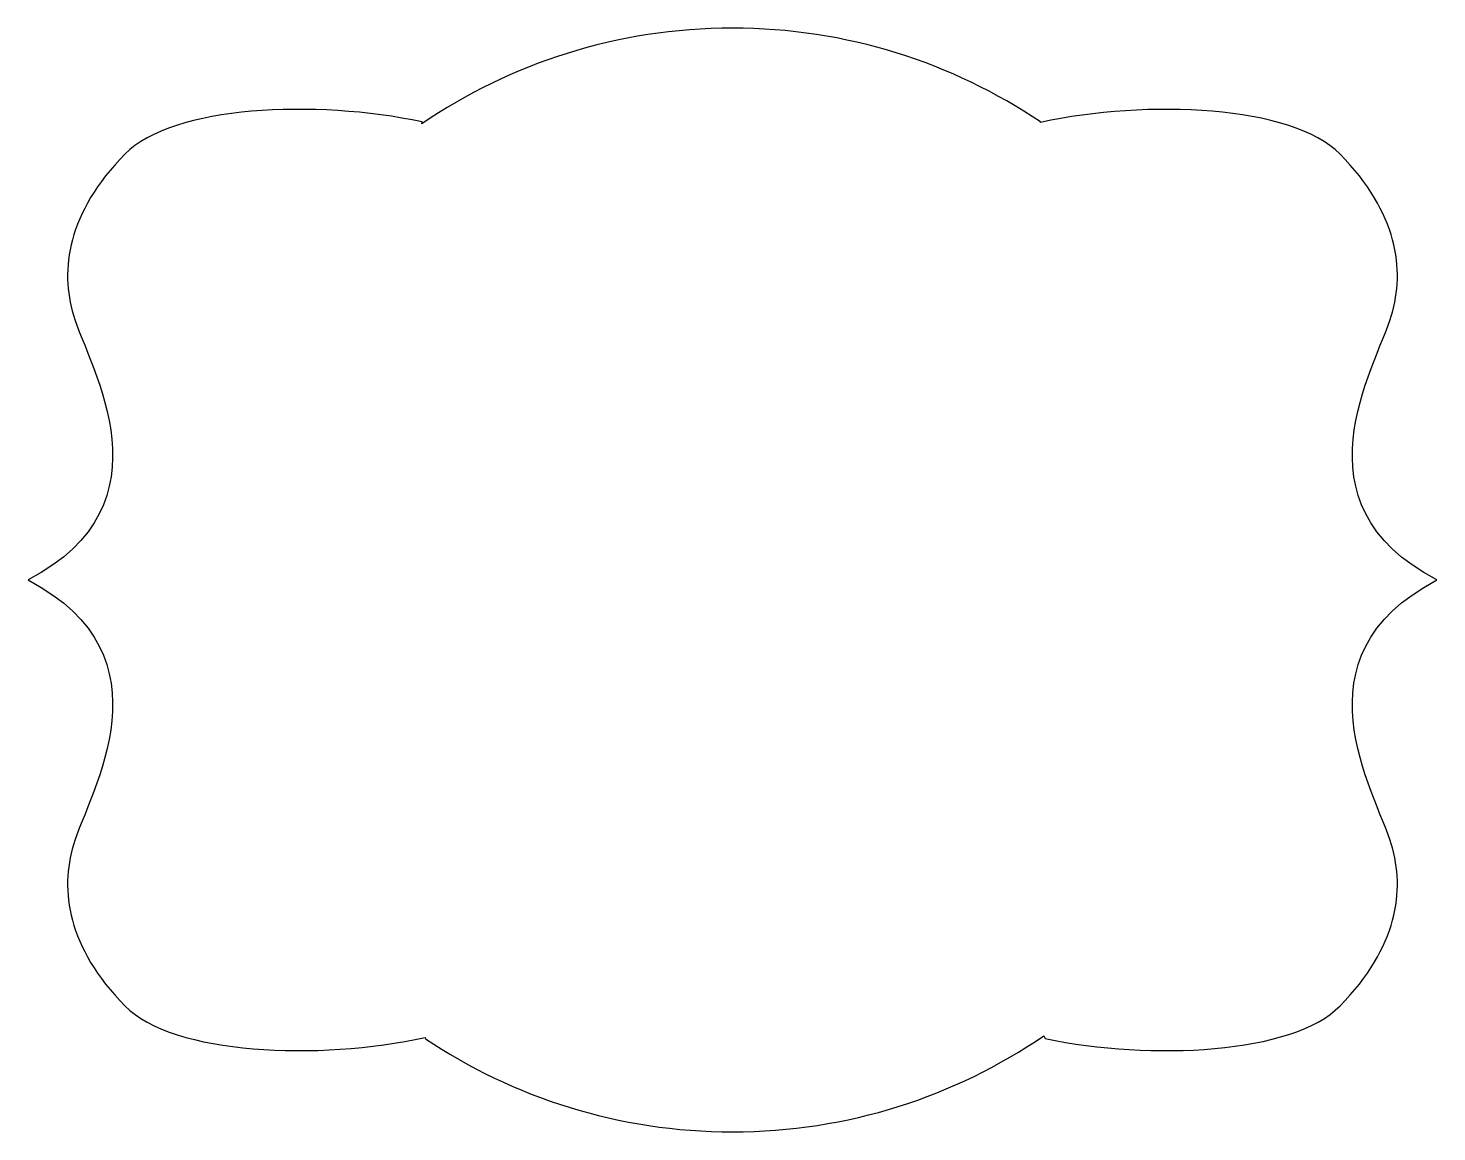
# Model space of a CAD drawing. Header units: centimetres. Extents: x -4.71 to 4.71, y -3.7 to 3.7.
import ezdxf

# ---------------------------------------------------------------- set-up
doc = ezdxf.new("R2010")
doc.units = ezdxf.units.CM
doc.header["$MEASUREMENT"] = 0
doc.layers.add('Camada 1', color=7, linetype='Continuous')

msp = doc.modelspace()

# ---------------------------------------------------------------- linework, layer by layer
at = {"layer": 'Camada 1'}
msp.add_open_spline([(2.084, -3.05251), (1.4907, -3.45833), (0.77307, -3.69571), (-0.00002, -3.69571), (-0.00002, -3.69571), (-0.76067, -3.69571), (-1.46766, -3.46589), (-2.05533, -3.07195), (-2.05533, -3.07195), (-2.05533, -3.07195), (-2.05716, -3.06367), (-2.05716, -3.06367), (-2.05716, -3.06367), (-2.77016, -3.21991), (-3.74465, -3.18067), (-4.06696, -2.85253), (-4.06696, -2.85253), (-4.45298, -2.45939), (-4.50335, -2.0758), (-4.41162, -1.77402), (-4.41162, -1.77402), (-4.30134, -1.41114), (-3.73609, -0.51407), (-4.71491, -0.00002), (-4.71491, -0.00002), (-3.73608, 0.51401), (-4.30134, 1.41106), (-4.41164, 1.77393), (-4.41164, 1.77393), (-4.50335, 2.07575), (-4.45298, 2.45932), (-4.06698, 2.85243), (-4.06698, 2.85243), (-3.74763, 3.17763), (-2.78806, 3.21912), (-2.07697, 3.06793), (-2.07697, 3.06793), (-2.07697, 3.06793), (-2.07977, 3.05534), (-2.07977, 3.05534), (-2.07977, 3.05534), (-1.48732, 3.45941), (-0.77125, 3.69566), (-0.00001, 3.69566), (-0.00001, 3.69566), (0.7635, 3.69566), (1.47293, 3.46412), (2.06194, 3.06741), (2.06194, 3.06741), (2.06194, 3.06741), (2.0625, 3.06479), (2.0625, 3.06479), (2.0625, 3.06479), (2.775, 3.21968), (3.74546, 3.17983), (4.06701, 2.85244), (4.06701, 2.85244), (4.45304, 2.45937), (4.50336, 2.07578), (4.41168, 1.77395), (4.41168, 1.77395), (4.30135, 1.4111), (3.73612, 0.51403), (4.71497, 0), (4.71497, 0), (3.73612, -0.51403), (4.30135, -1.41108), (4.41168, -1.77395), (4.41168, -1.77395), (4.50341, -2.07579), (4.45303, -2.45933), (4.06701, -2.85247), (4.06701, -2.85247), (3.75007, -3.17518), (2.80254, -3.21855), (2.09311, -3.07133), (2.09311, -3.07133), (2.09311, -3.07133), (2.084, -3.05251), (2.084, -3.05251)], degree=3, knots=[0, 0, 0, 0, 0.047619, 0.047619, 0.047619, 0.047619, 0.0952381, 0.0952381, 0.0952381, 0.0952381, 0.1428571, 0.1428571, 0.1428571, 0.1428571, 0.1904762, 0.1904762, 0.1904762, 0.1904762, 0.2380952, 0.2380952, 0.2380952, 0.2380952, 0.2857143, 0.2857143, 0.2857143, 0.2857143, 0.3333333, 0.3333333, 0.3333333, 0.3333333, 0.3809524, 0.3809524, 0.3809524, 0.3809524, 0.4285714, 0.4285714, 0.4285714, 0.4285714, 0.4761905, 0.4761905, 0.4761905, 0.4761905, 0.5238095, 0.5238095, 0.5238095, 0.5238095, 0.5714286, 0.5714286, 0.5714286, 0.5714286, 0.6190476, 0.6190476, 0.6190476, 0.6190476, 0.6666667, 0.6666667, 0.6666667, 0.6666667, 0.7142857, 0.7142857, 0.7142857, 0.7142857, 0.7619048, 0.7619048, 0.7619048, 0.7619048, 0.8095238, 0.8095238, 0.8095238, 0.8095238, 0.8571429, 0.8571429, 0.8571429, 0.8571429, 0.9047619, 0.9047619, 0.9047619, 0.9047619, 1, 1, 1, 1], dxfattribs=at)

doc.saveas('drawing.dxf')
